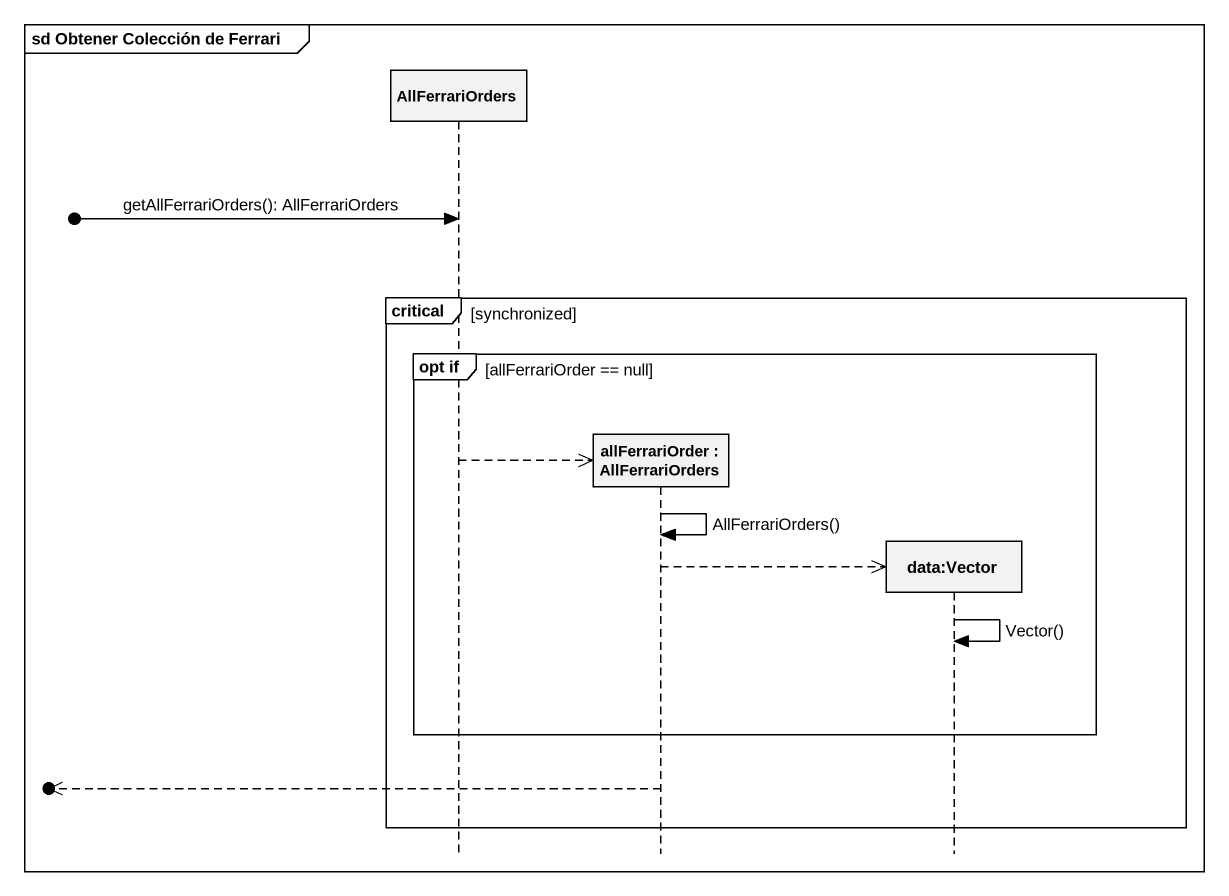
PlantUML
@startuml
mainframe sd Obtener Colección de Ferrari
hide footbox
participant AllFerrariOrders
participant "allFerrariOrder : AllFerrariOrders" as allFerrariOrder
participant "data:Vector" as data_Vector

[o-> AllFerrariOrders : getAllFerrariOrders(): AllFerrariOrders
critical synchronized
  group opt if [allFerrariOrder == null]
    AllFerrariOrders -->> allFerrariOrder **
    allFerrariOrder -> allFerrariOrder : AllFerrariOrders()
    allFerrariOrder -->> data_Vector **
    data_Vector -> data_Vector : Vector()
  end
  [o<<-- allFerrariOrder
end
@enduml
